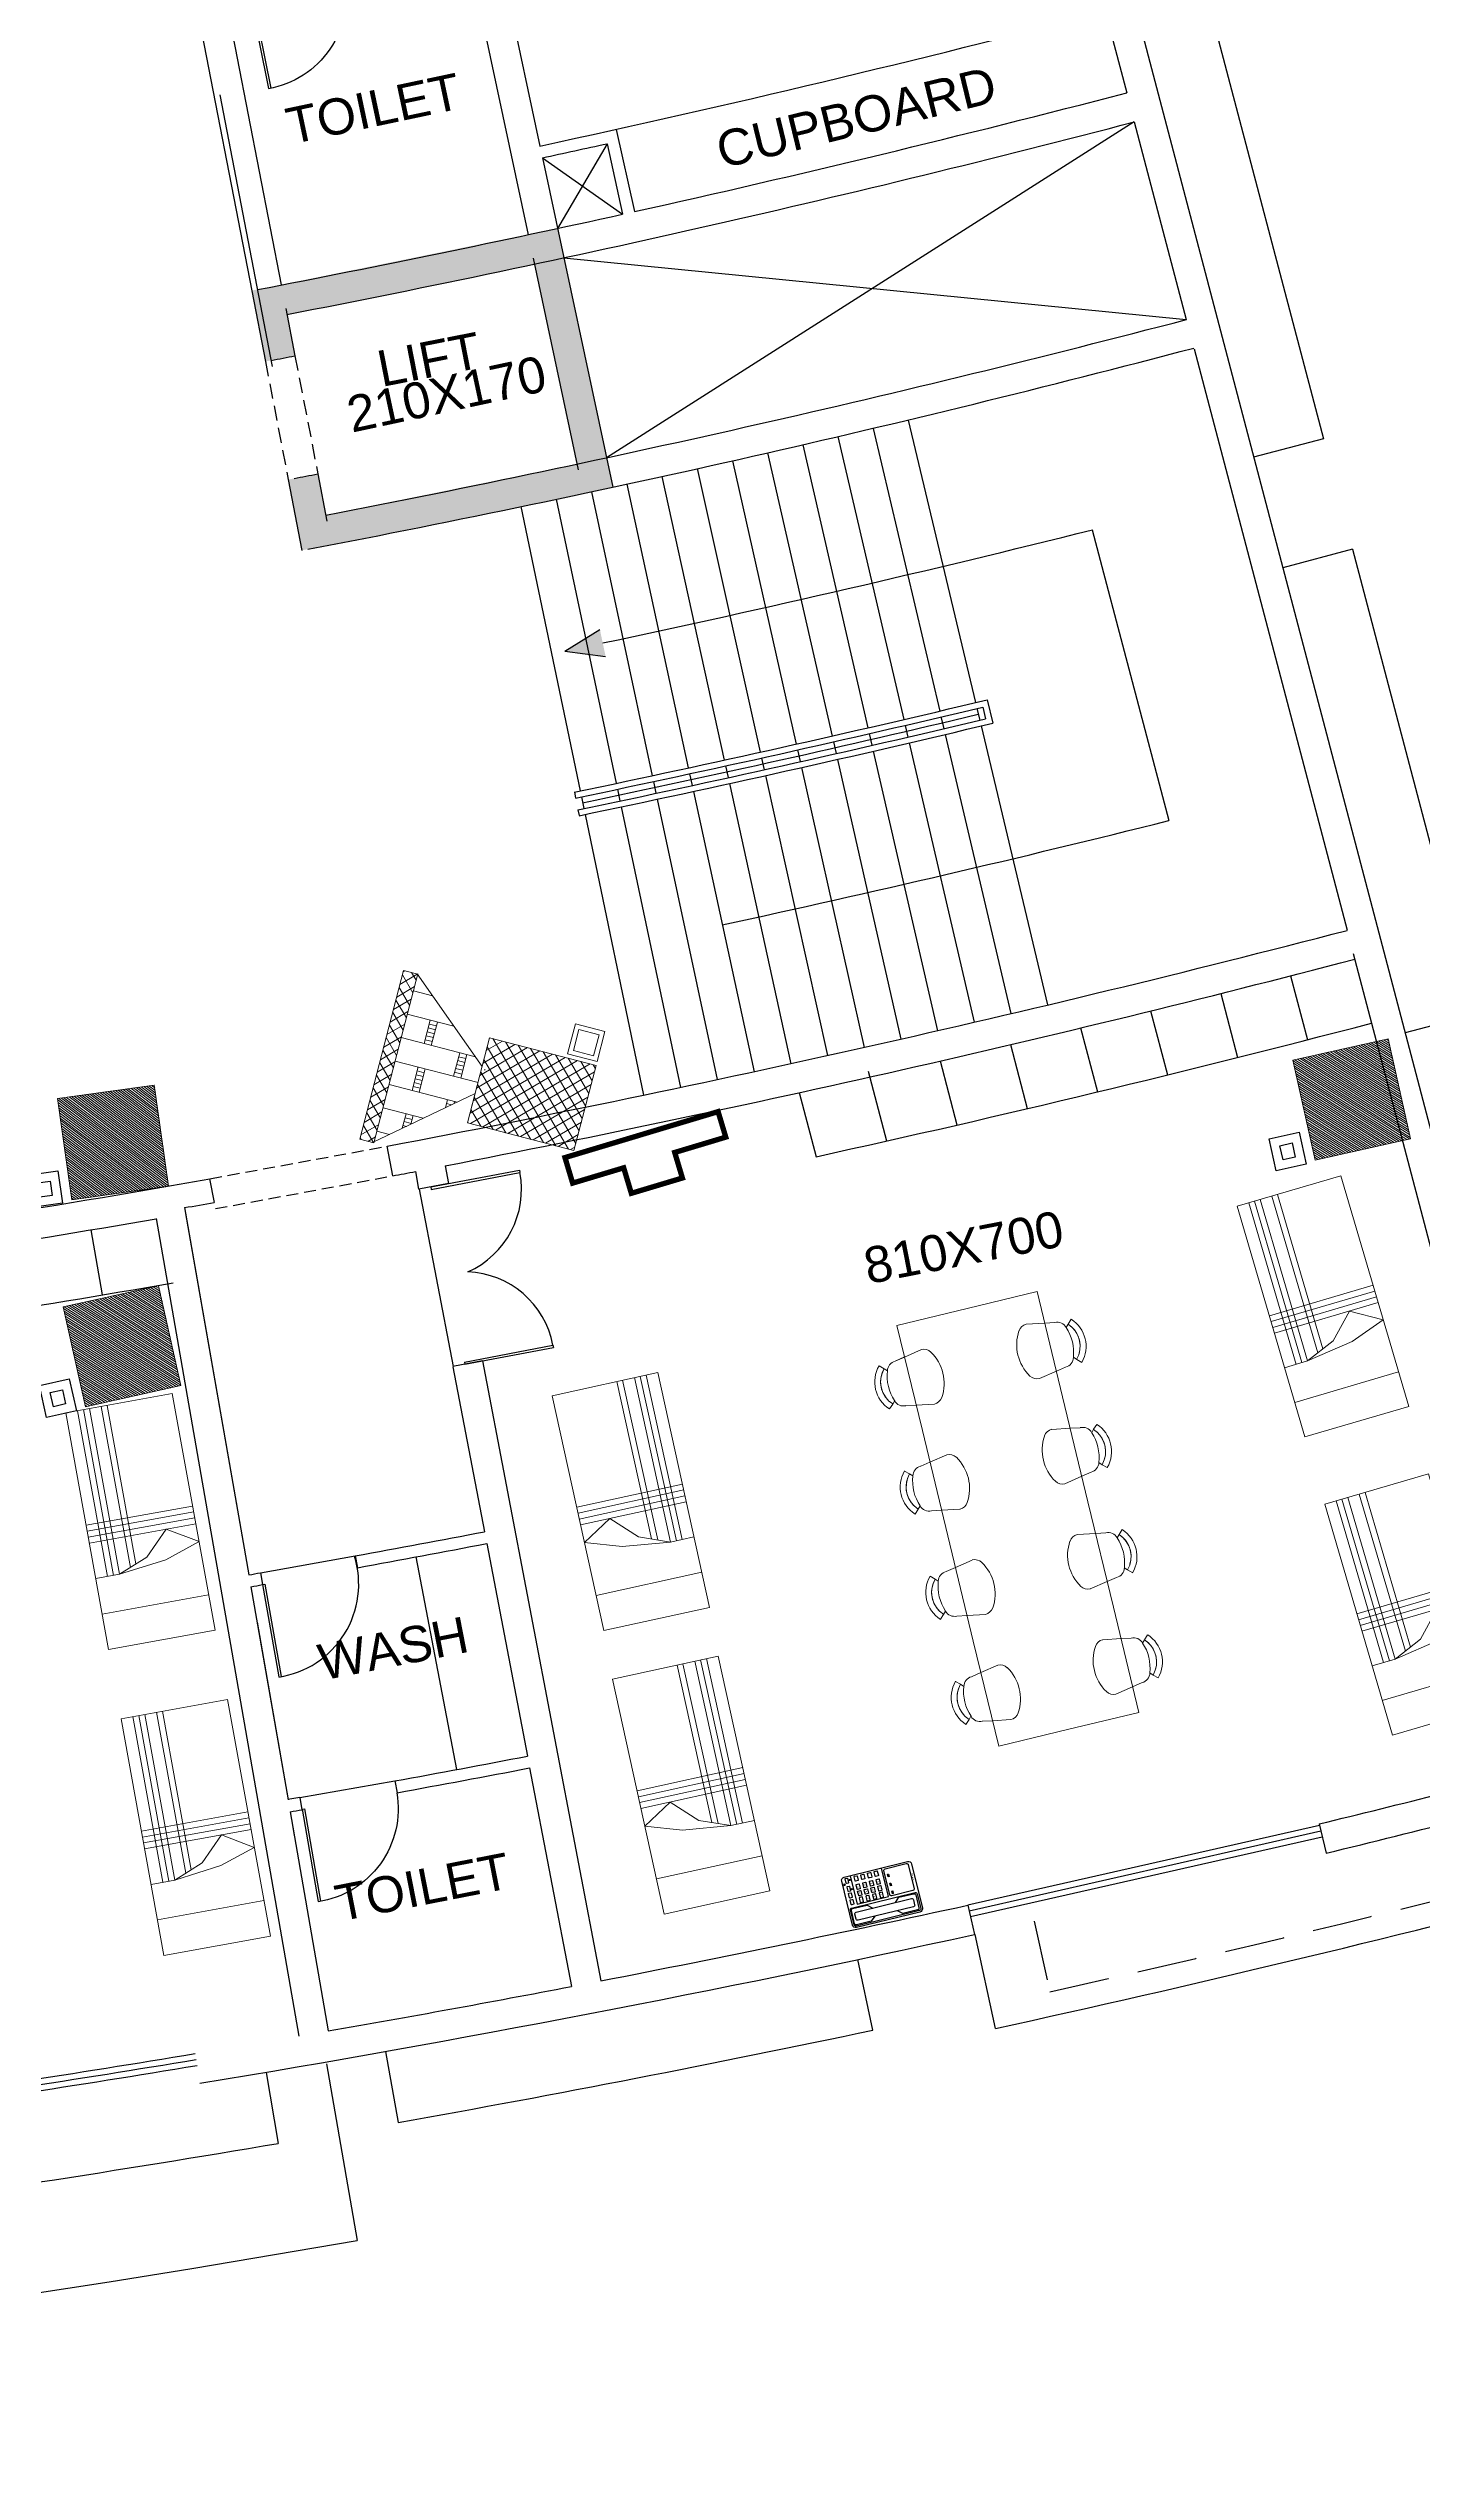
# Model space of a CAD drawing. Header units: inches. Extents: x -221585 to 401252, y -284294 to 332380.
# Drawn here: x 166757 to 167900, y 52248 to 54263 of the extents above; entities that cross this region are included whole.
import ezdxf
from ezdxf.enums import TextEntityAlignment as Align

# ---------------------------------------------------------------- set-up
doc = ezdxf.new("R2010")
doc.units = ezdxf.units.IN
doc.header["$MEASUREMENT"] = 0
doc.linetypes.add('HIDDEN', pattern=[0.375, 0.25, -0.125])
doc.linetypes.add('HIDDEN2', pattern=[0.1875, 0.125, -0.0625])
for name, color, linetype, lineweight in [('A-SEC-TXT', 3, 'Continuous', 0), ('A-WALL', 1, 'Continuous', 9), ('FURN', 56, 'Continuous', 0), ('text', 72, 'HIDDEN2', 5), ('Wall mount speaker', 2, 'Continuous', 0)]:
    doc.layers.add(name, color=color, linetype=linetype, lineweight=lineweight)
for name, color, linetype in [('A-TEXT', 3, 'Continuous'), ('AC-GRND-PATT', 251, 'Continuous'), ('ELV points', 7, 'Continuous'), ('Power', 7, 'Continuous'), ('TEL', 6, 'Continuous')]:
    doc.layers.add(name, color=color, linetype=linetype)
doc.styles.add('DIM', font='arial.ttf')
doc.styles.get("Standard").update_dxf_attribs({"font": 'arial.ttf'})
pattern_1 = [(135, (-206628.523, -439172.145), (31.0767903, 31.0767903), []), (45, (-206628.523, -439172.145), (31.0767903, -31.0767903), [])]

# ---------------------------------------------------------------- blocks, each defined once
blk = doc.blocks.new('d2')
at = {"color": 1, "ltscale": 8}
for p, q in [((-332.772, -186.458, 9945.752), (-332.753, -186.454, 9945.752)), ((-332.628, -187.194, 9945.752), (-332.772, -186.458, 9945.752)), ((-332.609, -187.19, 9945.752), (-332.753, -186.454, 9945.752)), ((-332.753, -186.454, 9945.752), (-332.753, -186.454, 9945.732)), ((-332.753, -186.454, 9945.732), (-332.753, -186.454, 9945.732)), ((-334.226, -186.743, 9945.752), (-334.206, -186.739, 9945.752)), ((-334.082, -187.479, 9945.752), (-334.226, -186.743, 9945.752)), ((-334.062, -187.475, 9945.752), (-334.206, -186.739, 9945.752)), ((-334.063, -187.577, 9945.752), (-332.589, -187.288, 9945.752)), ((-332.628, -187.194, 9945.752), (-332.609, -187.19, 9945.752)), ((-334.082, -187.479, 9945.752), (-334.062, -187.475, 9945.752))]:
    blk.add_line(p, q, dxfattribs=at)
for centre, start, end in [((-332.628, -187.194, 9945.752), 101.092, 178.0402), ((-334.062, -187.475, 9945.752), 24.1438, 101.092)]:
    blk.add_arc(centre, 0.75, start, end, dxfattribs=at)
blk = doc.blocks.new('FREGTET')
at = {"layer": 'FURN', "color": 8}
for p, q in [((-154.994, 109.041, -2766.571), (-155.133, 108.458, -2766.571)), ((-154.118, 108.833, -2766.571), (-154.994, 109.041, -2766.571)), ((-154.698, 109.057, -2766.571), (-154.732, 108.979, -2766.571)), ((-154.698, 109.057, -2766.571), (-154.732, 108.979, -2766.571)), ((-154.66, 109.191, -2766.571), (-154.635, 109.149, -2766.571)), ((-154.66, 109.191, -2766.571), (-154.635, 109.149, -2766.571)), ((-154.617, 109.122, -2766.571), (-154.635, 109.149, -2766.571)), ((-154.617, 109.122, -2766.571), (-154.635, 109.149, -2766.571)), ((-154.369, 109.063, -2766.571), (-154.341, 109.079, -2766.571)), ((-154.369, 109.063, -2766.571), (-154.341, 109.079, -2766.571)), ((-154.3, 109.105, -2766.571), (-154.341, 109.079, -2766.571)), ((-154.3, 109.105, -2766.571), (-154.341, 109.079, -2766.571)), ((-154.732, 108.979, -2766.571), (-154.793, 108.838, -2766.571)), ((-154.34, 108.731, -2766.571), (-154.331, 108.884, -2766.571)), ((-154.331, 108.884, -2766.571), (-154.327, 108.968, -2766.571)), ((-154.331, 108.884, -2766.571), (-154.327, 108.968, -2766.571)), ((-153.243, 108.625, -2766.571), (-154.118, 108.833, -2766.571)), ((-153.822, 108.848, -2766.571), (-153.856, 108.771, -2766.571)), ((-153.822, 108.848, -2766.571), (-153.856, 108.771, -2766.571)), ((-153.784, 108.982, -2766.571), (-153.76, 108.941, -2766.571)), ((-153.784, 108.982, -2766.571), (-153.76, 108.941, -2766.571)), ((-153.742, 108.914, -2766.571), (-153.76, 108.941, -2766.571)), ((-153.742, 108.914, -2766.571), (-153.76, 108.941, -2766.571)), ((-153.493, 108.854, -2766.571), (-153.465, 108.871, -2766.571)), ((-153.493, 108.854, -2766.571), (-153.465, 108.871, -2766.571)), ((-153.425, 108.897, -2766.571), (-153.465, 108.871, -2766.571)), ((-153.425, 108.897, -2766.571), (-153.465, 108.871, -2766.571)), ((-153.856, 108.771, -2766.571), (-153.917, 108.63, -2766.571)), ((-153.464, 108.523, -2766.571), (-153.456, 108.676, -2766.571)), ((-153.456, 108.676, -2766.571), (-153.451, 108.76, -2766.571)), ((-153.456, 108.676, -2766.571), (-153.451, 108.76, -2766.571)), ((-152.367, 108.417, -2766.571), (-153.243, 108.625, -2766.571)), ((-152.946, 108.64, -2766.571), (-152.98, 108.563, -2766.571)), ((-152.946, 108.64, -2766.571), (-152.98, 108.563, -2766.571)), ((-152.908, 108.774, -2766.571), (-152.884, 108.732, -2766.571)), ((-152.908, 108.774, -2766.571), (-152.884, 108.732, -2766.571)), ((-152.866, 108.705, -2766.571), (-152.884, 108.732, -2766.571)), ((-152.866, 108.705, -2766.571), (-152.884, 108.732, -2766.571)), ((-152.618, 108.646, -2766.571), (-152.59, 108.663, -2766.571)), ((-152.618, 108.646, -2766.571), (-152.59, 108.663, -2766.571)), ((-152.549, 108.689, -2766.571), (-152.59, 108.663, -2766.571)), ((-152.549, 108.689, -2766.571), (-152.59, 108.663, -2766.571)), ((-155.271, 107.874, -2766.571), (-155.133, 108.458, -2766.571)), ((-152.98, 108.563, -2766.571), (-153.042, 108.422, -2766.571)), ((-152.589, 108.314, -2766.571), (-152.58, 108.468, -2766.571)), ((-152.58, 108.468, -2766.571), (-152.576, 108.552, -2766.571)), ((-152.58, 108.468, -2766.571), (-152.576, 108.552, -2766.571)), ((-151.491, 108.209, -2766.571), (-152.367, 108.417, -2766.571)), ((-152.071, 108.432, -2766.571), (-152.105, 108.355, -2766.571)), ((-152.071, 108.432, -2766.571), (-152.105, 108.354, -2766.571)), ((-152.033, 108.566, -2766.571), (-152.008, 108.524, -2766.571)), ((-152.033, 108.566, -2766.571), (-152.008, 108.524, -2766.571)), ((-151.991, 108.497, -2766.571), (-152.008, 108.524, -2766.571)), ((-151.991, 108.497, -2766.571), (-152.008, 108.524, -2766.571)), ((-151.742, 108.438, -2766.571), (-151.714, 108.454, -2766.571)), ((-151.742, 108.438, -2766.571), (-151.714, 108.454, -2766.571)), ((-151.674, 108.481, -2766.571), (-151.714, 108.454, -2766.571)), ((-151.674, 108.481, -2766.571), (-151.714, 108.454, -2766.571)), ((-152.105, 108.355, -2766.571), (-152.166, 108.214, -2766.571)), ((-151.713, 108.106, -2766.571), (-151.705, 108.259, -2766.571)), ((-151.705, 108.259, -2766.571), (-151.7, 108.344, -2766.571)), ((-151.705, 108.259, -2766.571), (-151.7, 108.344, -2766.571)), ((-151.63, 107.625, -2766.571), (-151.491, 108.209, -2766.571)), ((-154.396, 107.666, -2766.571), (-155.271, 107.874, -2766.571)), ((-155.014, 107.727, -2766.571), (-155.009, 107.812, -2766.571)), ((-155.014, 107.727, -2766.571), (-155.009, 107.811, -2766.571)), ((-155.009, 107.811, -2766.571), (-155.001, 107.965, -2766.571)), ((-154.547, 107.857, -2766.571), (-154.609, 107.716, -2766.571)), ((-155.04, 107.59, -2766.571), (-154.999, 107.617, -2766.571)), ((-155.04, 107.59, -2766.571), (-154.999, 107.617, -2766.571)), ((-154.971, 107.633, -2766.571), (-154.999, 107.617, -2766.571)), ((-154.971, 107.633, -2766.571), (-154.999, 107.617, -2766.571)), ((-154.609, 107.716, -2766.571), (-154.643, 107.639, -2766.571)), ((-154.609, 107.716, -2766.571), (-154.643, 107.639, -2766.571)), ((-153.52, 107.458, -2766.571), (-154.396, 107.666, -2766.571)), ((-154.138, 107.519, -2766.571), (-154.133, 107.603, -2766.571)), ((-154.138, 107.519, -2766.571), (-154.133, 107.603, -2766.571)), ((-154.133, 107.603, -2766.571), (-154.125, 107.756, -2766.571)), ((-153.672, 107.649, -2766.571), (-153.733, 107.508, -2766.571)), ((-151.63, 107.625, -2766.571), (-151.769, 107.041, -2766.571)), ((-154.723, 107.574, -2766.571), (-154.705, 107.547, -2766.571)), ((-154.723, 107.574, -2766.571), (-154.705, 107.547, -2766.571)), ((-154.681, 107.505, -2766.571), (-154.705, 107.547, -2766.571)), ((-154.681, 107.505, -2766.571), (-154.705, 107.547, -2766.571)), ((-154.164, 107.382, -2766.571), (-154.124, 107.408, -2766.571)), ((-154.164, 107.382, -2766.571), (-154.124, 107.408, -2766.571)), ((-154.096, 107.425, -2766.571), (-154.124, 107.408, -2766.571)), ((-154.096, 107.425, -2766.571), (-154.124, 107.408, -2766.571)), ((-153.733, 107.508, -2766.571), (-153.767, 107.431, -2766.571)), ((-153.733, 107.508, -2766.571), (-153.767, 107.431, -2766.571)), ((-152.645, 107.249, -2766.571), (-153.52, 107.458, -2766.571)), ((-153.262, 107.311, -2766.571), (-153.258, 107.395, -2766.571)), ((-153.262, 107.311, -2766.571), (-153.258, 107.395, -2766.571)), ((-153.258, 107.395, -2766.571), (-153.249, 107.548, -2766.571)), ((-152.796, 107.441, -2766.571), (-152.858, 107.3, -2766.571)), ((-153.847, 107.366, -2766.571), (-153.83, 107.338, -2766.571)), ((-153.847, 107.366, -2766.571), (-153.83, 107.338, -2766.571)), ((-153.805, 107.297, -2766.571), (-153.83, 107.338, -2766.571)), ((-153.805, 107.297, -2766.571), (-153.83, 107.338, -2766.571)), ((-153.289, 107.174, -2766.571), (-153.248, 107.2, -2766.571)), ((-153.289, 107.174, -2766.571), (-153.248, 107.2, -2766.571)), ((-153.22, 107.216, -2766.571), (-153.248, 107.2, -2766.571)), ((-153.22, 107.216, -2766.571), (-153.248, 107.2, -2766.571)), ((-152.858, 107.3, -2766.571), (-152.892, 107.223, -2766.571)), ((-152.858, 107.3, -2766.571), (-152.892, 107.223, -2766.571)), ((-151.769, 107.041, -2766.571), (-152.645, 107.249, -2766.571)), ((-152.382, 107.187, -2766.571), (-152.374, 107.34, -2766.571)), ((-151.921, 107.233, -2766.571), (-151.982, 107.092, -2766.571)), ((-152.972, 107.157, -2766.571), (-152.954, 107.13, -2766.571)), ((-152.972, 107.157, -2766.571), (-152.954, 107.13, -2766.571)), ((-152.93, 107.089, -2766.571), (-152.954, 107.13, -2766.571)), ((-152.93, 107.089, -2766.571), (-152.954, 107.13, -2766.571)), ((-152.413, 106.966, -2766.571), (-152.373, 106.992, -2766.571)), ((-152.413, 106.966, -2766.571), (-152.373, 106.992, -2766.571)), ((-152.387, 107.103, -2766.571), (-152.382, 107.187, -2766.571)), ((-152.387, 107.103, -2766.571), (-152.382, 107.187, -2766.571)), ((-152.345, 107.008, -2766.571), (-152.373, 106.992, -2766.571)), ((-152.345, 107.008, -2766.571), (-152.373, 106.992, -2766.571)), ((-151.982, 107.092, -2766.571), (-152.016, 107.014, -2766.571)), ((-151.982, 107.092, -2766.571), (-152.016, 107.014, -2766.571)), ((-152.096, 106.949, -2766.571), (-152.078, 106.922, -2766.571)), ((-152.096, 106.949, -2766.571), (-152.078, 106.922, -2766.571)), ((-152.054, 106.88, -2766.571), (-152.078, 106.922, -2766.571)), ((-152.054, 106.88, -2766.571), (-152.078, 106.922, -2766.571))]:
    blk.add_line(p, q, dxfattribs=at)
for centre, radius, start, end in [((-154.525, 108.959, -2766.571), 0.268, 33.0269, 120.2325), ((-154.525, 108.959, -2766.571), 0.268, 33.0269, 120.2325), ((-154.615, 109.037, -2766.571), 0.0847, 91.5148, 166.6297), ((-154.615, 109.037, -2766.571), 0.0847, 91.5148, 166.6297), ((-154.525, 108.959, -2766.571), 0.219, 33.0269, 120.2325), ((-154.525, 108.959, -2766.571), 0.219, 46.2775, 120.2325), ((-154.576, 108.746, -2766.571), 0.378, 56.8909, 96.3685), ((-154.576, 108.746, -2766.571), 0.378, 56.8909, 96.3685), ((-154.409, 108.988, -2766.571), 0.0847, 346.6297, 61.7447), ((-154.409, 108.988, -2766.571), 0.0847, 346.6297, 61.7447), ((-153.649, 108.751, -2766.571), 0.268, 33.0269, 120.2325), ((-153.649, 108.751, -2766.571), 0.268, 33.0269, 120.2325), ((-154.711, 108.819, -2766.571), 0.0847, 166.6297, 224.3988), ((-154.711, 108.819, -2766.571), 0.0847, 166.6297, 224.3988), ((-153.74, 108.829, -2766.571), 0.0847, 91.5148, 166.6297), ((-153.74, 108.829, -2766.571), 0.0847, 91.5148, 166.6297), ((-153.649, 108.751, -2766.571), 0.219, 33.0269, 120.2325), ((-153.649, 108.751, -2766.571), 0.219, 46.2775, 120.2325), ((-153.7, 108.538, -2766.571), 0.378, 56.8909, 96.3685), ((-153.7, 108.538, -2766.571), 0.378, 56.8909, 96.3685), ((-153.534, 108.78, -2766.571), 0.0847, 346.6297, 61.7447), ((-153.534, 108.78, -2766.571), 0.0847, 346.6297, 61.7447), ((-152.774, 108.543, -2766.571), 0.268, 33.0269, 120.2325), ((-152.774, 108.543, -2766.571), 0.268, 33.0269, 120.2325), ((-154.512, 109.013, -2766.571), 0.363, 224.3988, 288.8607), ((-154.512, 109.013, -2766.571), 0.363, 224.3988, 288.8607), ((-154.422, 108.75, -2766.571), 0.0847, 288.8607, 346.6297), ((-154.422, 108.75, -2766.571), 0.0847, 288.8607, 346.6297), ((-153.835, 108.611, -2766.571), 0.0847, 166.6297, 224.3988), ((-153.835, 108.611, -2766.571), 0.0847, 166.6297, 224.3988), ((-152.864, 108.621, -2766.571), 0.0847, 91.5148, 166.6297), ((-152.864, 108.621, -2766.571), 0.0847, 91.5148, 166.6297), ((-152.774, 108.543, -2766.571), 0.219, 33.0269, 120.2325), ((-152.774, 108.543, -2766.571), 0.219, 46.2775, 120.2325), ((-152.824, 108.33, -2766.571), 0.378, 56.8909, 96.3685), ((-152.824, 108.33, -2766.571), 0.378, 56.8909, 96.3685), ((-152.658, 108.572, -2766.571), 0.0847, 346.6297, 61.7447), ((-152.658, 108.572, -2766.571), 0.0847, 346.6297, 61.7447), ((-153.636, 108.805, -2766.571), 0.363, 224.3988, 288.8607), ((-153.636, 108.805, -2766.571), 0.363, 224.3988, 288.8607), ((-153.547, 108.542, -2766.571), 0.0847, 288.8607, 346.6297), ((-153.547, 108.542, -2766.571), 0.0847, 288.8607, 346.6297), ((-152.959, 108.403, -2766.571), 0.0847, 166.6297, 224.3988), ((-152.959, 108.403, -2766.571), 0.0847, 166.6297, 224.3988), ((-151.988, 108.413, -2766.571), 0.0847, 91.5148, 166.6297), ((-151.988, 108.413, -2766.571), 0.0847, 91.5148, 166.6297), ((-151.898, 108.335, -2766.571), 0.268, 33.0269, 120.2325), ((-151.898, 108.335, -2766.571), 0.268, 33.0269, 120.2325), ((-151.898, 108.335, -2766.571), 0.219, 33.0269, 120.2325), ((-151.898, 108.335, -2766.571), 0.219, 46.2775, 120.2325), ((-151.949, 108.122, -2766.571), 0.378, 56.8909, 96.3685), ((-151.949, 108.122, -2766.571), 0.378, 56.8909, 96.3685), ((-151.782, 108.364, -2766.571), 0.0847, 346.6297, 61.7447), ((-151.782, 108.364, -2766.571), 0.0847, 346.6297, 61.7447), ((-152.761, 108.597, -2766.571), 0.363, 224.3988, 288.8607), ((-152.761, 108.597, -2766.571), 0.363, 224.3988, 288.8607), ((-152.671, 108.334, -2766.571), 0.0847, 288.8607, 346.6297), ((-152.671, 108.334, -2766.571), 0.0847, 288.8607, 346.6297), ((-152.084, 108.194, -2766.571), 0.0847, 166.6297, 224.3988), ((-152.084, 108.194, -2766.571), 0.0847, 166.6297, 224.3988), ((-154.918, 107.945, -2766.571), 0.0847, 108.8607, 166.6297), ((-154.918, 107.945, -2766.571), 0.0847, 108.8607, 166.6297), ((-154.828, 107.682, -2766.571), 0.363, 44.3988, 108.8607), ((-154.828, 107.682, -2766.571), 0.363, 44.3988, 108.8607), ((-151.885, 108.389, -2766.571), 0.363, 224.3988, 288.8607), ((-151.885, 108.389, -2766.571), 0.363, 224.3988, 288.8607), ((-151.795, 108.126, -2766.571), 0.0847, 288.8607, 346.6297), ((-151.795, 108.126, -2766.571), 0.0847, 288.8607, 346.6297), ((-154.63, 107.876, -2766.571), 0.0847, 346.6297, 44.3988), ((-154.63, 107.876, -2766.571), 0.0847, 346.6297, 44.3988), ((-154.043, 107.737, -2766.571), 0.0847, 108.8607, 166.6297), ((-154.043, 107.737, -2766.571), 0.0847, 108.8607, 166.6297), ((-153.953, 107.474, -2766.571), 0.363, 44.3988, 108.8607), ((-153.953, 107.474, -2766.571), 0.363, 44.3988, 108.8607), ((-154.931, 107.707, -2766.571), 0.0847, 166.6297, 241.7447), ((-154.931, 107.707, -2766.571), 0.0847, 166.6297, 241.7447), ((-154.816, 107.736, -2766.571), 0.219, 213.0269, 300.2325), ((-154.816, 107.736, -2766.571), 0.219, 213.0269, 286.9819), ((-154.765, 107.949, -2766.571), 0.378, 236.8909, 276.3685), ((-154.765, 107.949, -2766.571), 0.378, 236.8909, 276.3685), ((-154.725, 107.658, -2766.571), 0.0847, 271.5148, 346.6297), ((-154.725, 107.658, -2766.571), 0.0847, 271.5148, 346.6297), ((-153.754, 107.668, -2766.571), 0.0847, 346.6297, 44.3988), ((-153.754, 107.668, -2766.571), 0.0847, 346.6297, 44.3988), ((-153.167, 107.529, -2766.571), 0.0847, 108.8607, 166.6297), ((-153.167, 107.529, -2766.571), 0.0847, 108.8607, 166.6297), ((-153.077, 107.266, -2766.571), 0.363, 44.3988, 108.8607), ((-153.077, 107.266, -2766.571), 0.363, 44.3988, 108.8607), ((-154.816, 107.736, -2766.571), 0.268, 213.0269, 300.2325), ((-154.816, 107.736, -2766.571), 0.268, 213.0269, 300.2325), ((-154.056, 107.499, -2766.571), 0.0847, 166.6297, 241.7447), ((-154.056, 107.499, -2766.571), 0.0847, 166.6297, 241.7447), ((-153.94, 107.528, -2766.571), 0.219, 213.0269, 300.2325), ((-153.94, 107.528, -2766.571), 0.219, 213.0269, 286.9819), ((-153.889, 107.741, -2766.571), 0.378, 236.8909, 276.3685), ((-153.889, 107.741, -2766.571), 0.378, 236.8909, 276.3685), ((-153.85, 107.45, -2766.571), 0.0847, 271.5148, 346.6297), ((-153.85, 107.45, -2766.571), 0.0847, 271.5148, 346.6297), ((-152.879, 107.46, -2766.571), 0.0847, 346.6297, 44.3988), ((-152.879, 107.46, -2766.571), 0.0847, 346.6297, 44.3988), ((-152.291, 107.321, -2766.571), 0.0847, 108.8607, 166.6297), ((-152.291, 107.321, -2766.571), 0.0847, 108.8607, 166.6297), ((-152.202, 107.058, -2766.571), 0.363, 44.3988, 108.8607), ((-152.202, 107.058, -2766.571), 0.363, 44.3988, 108.8607), ((-153.94, 107.528, -2766.571), 0.268, 213.0269, 300.2325), ((-153.94, 107.528, -2766.571), 0.268, 213.0269, 300.2325), ((-153.18, 107.291, -2766.571), 0.0847, 166.6297, 241.7447), ((-153.18, 107.291, -2766.571), 0.0847, 166.6297, 241.7447), ((-153.064, 107.32, -2766.571), 0.219, 213.0269, 300.2325), ((-153.064, 107.32, -2766.571), 0.219, 213.0269, 286.9819), ((-153.014, 107.533, -2766.571), 0.378, 236.8909, 276.3685), ((-153.014, 107.533, -2766.571), 0.378, 236.8909, 276.3685), ((-152.974, 107.242, -2766.571), 0.0847, 271.5148, 346.6297), ((-152.974, 107.242, -2766.571), 0.0847, 271.5148, 346.6297), ((-152.003, 107.252, -2766.571), 0.0847, 346.6297, 44.3988), ((-152.003, 107.252, -2766.571), 0.0847, 346.6297, 44.3988), ((-153.064, 107.32, -2766.571), 0.268, 213.0269, 300.2325), ((-153.064, 107.32, -2766.571), 0.268, 213.0269, 300.2325), ((-152.304, 107.083, -2766.571), 0.0847, 166.6297, 241.7447), ((-152.304, 107.083, -2766.571), 0.0847, 166.6297, 241.7447), ((-152.189, 107.112, -2766.571), 0.219, 213.0269, 300.2325), ((-152.189, 107.112, -2766.571), 0.219, 213.0269, 286.9819), ((-152.138, 107.325, -2766.571), 0.378, 236.8909, 276.3685), ((-152.138, 107.325, -2766.571), 0.378, 236.8909, 276.3685), ((-152.098, 107.034, -2766.571), 0.0847, 271.5148, 346.6297), ((-152.098, 107.034, -2766.571), 0.0847, 271.5148, 346.6297), ((-152.189, 107.112, -2766.571), 0.268, 213.0269, 300.2325), ((-152.189, 107.112, -2766.571), 0.268, 213.0269, 300.2325)]:
    blk.add_arc(centre, radius, start, end, dxfattribs=at)
blk = doc.blocks.new('A$C25933C84')
at = {"color": 8, "linetype": 'Continuous'}
for p, q in [((0, 0.9), (2, 0.9)), ((0, 0), (0, 0.9)), ((0.3, 0.9), (0.3, 0)), ((0.6, 0.7), (0.6, 0.9)), ((2, 0.9), (2, 0)), ((0.65, 0.3), (0.6, 0.7)), ((0.7, 0.45), (0.6, 0.7)), ((0.9, 0.25), (0.7, 0.45)), ((0.75, 0), (0.65, 0.3)), ((0.75, 0), (0.9, 0.25)), ((2, 0), (0, 0))]:
    blk.add_line(p, q, dxfattribs=at)
at = {"color": 8}
for p, q in [((0.9, 0), (0.9, 0.9)), ((0.95, 0), (0.95, 0.9)), ((1, 0), (1, 0.9)), ((1.05, 0), (1.05, 0.9)), ((0.6, 0.8), (2, 0.8)), ((0.6, 0.75), (2, 0.75)), ((0.6, 0.7), (2, 0.7)), ((0.64, 0.6), (2, 0.6)), ((0.66, 0.55), (2, 0.55))]:
    blk.add_line(p, q, dxfattribs=at)
blk = doc.blocks.new('FEGREGRE')
at = {"color": 20, "ltscale": 10}
for p, q in [((356717.1, 113921.6, 0.4), (356700.3, 113999.7, 0.4)), ((356615.1, 113920.1, 0.4), (356602.6, 113978.8, 0.4)), ((356209.8, 113902.5, 0.4), (356220.3, 113843.4, 0.4)), ((356110.4, 113885.1, 0.4), (356120.5, 113826, 0.4))]:
    blk.add_line(p, q, dxfattribs=at)
for centre, radius, start, end in [((353970.4, 126473.1, 0.4), 12848.5, 282.34342, 284.575), ((353970.4, 126473.1, 0.4), 12828.5, 280.10083, 281.89721), ((353970.3, 126473.1, 0.4), 12828.5, 277.85338, 279.64858)]:
    blk.add_arc(centre, radius, start, end, dxfattribs=at)
blk = doc.blocks.new('TRTH')
at = {"color": 1, "ltscale": 8}
for p, q in [((-589.839, -68.759), (-589.839, -67.98)), ((-589.819, -68.759), (-589.819, -67.979)), ((-589.839, -68.759), (-589.819, -68.759)), ((-589.839, -68.859), (-589.039, -68.859))]:
    blk.add_line(p, q, dxfattribs=at)
blk.add_arc((-589.819, -68.759), 0.78, 0, 91.4693, dxfattribs=at)
blk = doc.blocks.new('FEFRGR')
at = {"color": 1, "ltscale": 8}
for p, q in [((138643.8, 119828, 0.4), (138722.6, 119842, 0.4)), ((138645.5, 119818.1, 0.4), (138647.5, 119818.4, 0.4)), ((138645.5, 119818.1, 0.4), (138659, 119741.3, 0.4)), ((138647.5, 119818.4, 0.4), (138660.9, 119741.6, 0.4))]:
    blk.add_line(p, q, dxfattribs=at)
blk.add_arc((138647.5, 119818.4, 0.4), 78, 278.4355, 17.5068, dxfattribs=at)
blk = doc.blocks.new('A$C1A3D5E7F')
at = {"color": 1}
for points in [[(6.11, 4.12), (6.11, 0.28, -0.414214), (5.83, 0), (0.28, 0, -0.414214), (0, 0.28), (0, 4.12, -0.414214), (0.28, 4.41), (5.83, 4.41, -0.414214)], [(5.97, 4.12), (5.97, 2.84, -0.414214), (5.83, 2.7), (0.28, 2.7, -0.414214), (0.14, 2.84), (0.14, 4.12, -0.414214), (0.28, 4.27), (5.83, 4.27, -0.414214)], [(2.42, 2.36), (2.42, 0.28, -0.414214), (2.28, 0.14), (0.43, 0.14, -0.414214), (0.29, 0.28), (0.29, 2.36, -0.414214), (0.43, 2.5), (2.28, 2.5, -0.414214)], [(5.69, 3.7), (5.69, 3.27, -0.414214), (5.54, 3.13), (0.71, 3.13, -0.414214), (0.57, 3.27), (0.57, 3.7, -0.414214), (0.71, 3.84), (5.54, 3.84, -0.414214)], [(3.25, 2.03), (3.25, 2.4, 0.414214), (3.23, 2.43), (3, 2.43, 0.414214), (2.97, 2.4), (2.97, 2.03, 0.414214), (3, 2), (3.23, 2, 0.414214)], [(3.84, 2.03), (3.84, 2.4, 0.414214), (3.81, 2.43), (3.58, 2.43, 0.414214), (3.55, 2.4), (3.55, 2.03, 0.414214), (3.58, 2), (3.81, 2, 0.414214)], [(4.42, 2.03), (4.42, 2.4, 0.414214), (4.39, 2.43), (4.16, 2.43, 0.414214), (4.14, 2.4), (4.14, 2.03, 0.414214), (4.16, 2), (4.39, 2, 0.414214)], [(5, 2.03), (5, 2.4, 0.414214), (4.97, 2.43), (4.75, 2.43, 0.414214), (4.72, 2.4), (4.72, 2.03, 0.414214), (4.75, 2), (4.97, 2, 0.414214)], [(5.79, 2.4), (5.79, 2.03, -0.414214), (5.76, 2), (5.6, 2, -0.414214), (5.57, 2.03), (5.57, 2.4, -0.414214), (5.6, 2.43), (5.76, 2.43, -0.414214)], [(3.25, 1.82), (3.25, 1.45, -0.414214), (3.23, 1.43), (3, 1.43, -0.414214), (2.97, 1.45), (2.97, 1.82, -0.414214), (3, 1.85), (3.23, 1.85, -0.414214)], [(3.25, 1.25), (3.25, 0.88, -0.414214), (3.23, 0.85), (3, 0.85, -0.414214), (2.97, 0.88), (2.97, 1.25, -0.414214), (3, 1.28), (3.23, 1.28, -0.414214)], [(3.25, 0.54), (3.25, 0.17, -0.414214), (3.23, 0.14), (3, 0.14, -0.414214), (2.97, 0.17), (2.97, 0.54, -0.414214), (3, 0.57), (3.23, 0.57, -0.414214)], [(3.84, 1.82), (3.84, 1.45, -0.414214), (3.81, 1.43), (3.58, 1.43, -0.414214), (3.55, 1.45), (3.55, 1.82, -0.414214), (3.58, 1.85), (3.81, 1.85, -0.414214)], [(3.84, 1.25), (3.84, 0.88, -0.414214), (3.81, 0.85), (3.58, 0.85, -0.414214), (3.55, 0.88), (3.55, 1.25, -0.414214), (3.58, 1.28), (3.81, 1.28, -0.414214)], [(3.84, 0.54), (3.84, 0.17, -0.414214), (3.81, 0.14), (3.58, 0.14, -0.414214), (3.55, 0.17), (3.55, 0.54, -0.414214), (3.58, 0.57), (3.81, 0.57, -0.414214)], [(4.42, 1.82), (4.42, 1.45, -0.414214), (4.39, 1.43), (4.16, 1.43, -0.414214), (4.14, 1.45), (4.14, 1.82, -0.414214), (4.16, 1.85), (4.39, 1.85, -0.414214)], [(4.42, 1.25), (4.42, 0.88, -0.414214), (4.39, 0.85), (4.16, 0.85, -0.414214), (4.14, 0.88), (4.14, 1.25, -0.414214), (4.16, 1.28), (4.39, 1.28, -0.414214)], [(4.42, 0.54), (4.42, 0.17, -0.414214), (4.39, 0.14), (4.16, 0.14, -0.414214), (4.14, 0.17), (4.14, 0.54, -0.414214), (4.16, 0.57), (4.39, 0.57, -0.414214)], [(5, 1.82), (5, 1.45, -0.414214), (4.97, 1.43), (4.75, 1.43, -0.414214), (4.72, 1.45), (4.72, 1.82, -0.414214), (4.75, 1.85), (4.97, 1.85, -0.414214)], [(5, 1.25), (5, 0.88, -0.414214), (4.97, 0.85), (4.75, 0.85, -0.414214), (4.72, 0.88), (4.72, 1.25, -0.414214), (4.75, 1.28), (4.97, 1.28, -0.414214)], [(5, 0.54), (5, 0.17, -0.414214), (4.97, 0.14), (4.75, 0.14, -0.414214), (4.72, 0.17), (4.72, 0.54, -0.414214), (4.75, 0.57), (4.97, 0.57, -0.414214)], [(5.79, 1.82), (5.79, 1.45, -0.414214), (5.76, 1.43), (5.6, 1.43, -0.414214), (5.57, 1.45), (5.57, 1.82, -0.414214), (5.6, 1.85), (5.76, 1.85, -0.414214)], [(5.79, 1.25), (5.79, 0.88, -0.414214), (5.76, 0.85), (5.6, 0.85, -0.414214), (5.57, 0.88), (5.57, 1.25, -0.414214), (5.6, 1.28), (5.76, 1.28, -0.414214)], [(5.79, 0.54), (5.79, 0.17, -0.414214), (5.76, 0.14), (5.6, 0.14, -0.414214), (5.57, 0.17), (5.57, 0.54, -0.414214), (5.6, 0.57), (5.76, 0.57, -0.414214)]]:
    blk.add_lwpolyline(points, format="xyb", close=True, dxfattribs=at)
for points in [[(2.11, 3.13), (1.71, 2.77), (0.43, 2.77, -0.414214), (0.28, 2.91), (0.28, 4.05, -0.414214), (0.43, 4.19), (1.71, 4.19), (2.11, 3.84)], [(4.07, 3.84), (4.48, 4.19), (5.76, 4.19, -0.414214), (5.9, 4.05), (5.9, 2.91, -0.414214), (5.76, 2.77), (4.48, 2.77), (4.07, 3.13)]]:
    blk.add_lwpolyline(points, format="xyb", dxfattribs=at)
for points in [[(2.18, 2.34), (2.18, 2.12), (2.1, 2.12), (2.1, 2.34)], [(2.18, 1.64), (2.18, 1.43), (2.1, 1.43), (2.1, 1.64)], [(2.18, 0.86), (2.18, 0.64), (2.1, 0.64), (2.1, 0.86)], [(6.02, 0.66), (6.02, 0.68), (5.91, 0.68), (5.91, 0.66)], [(6.02, 0.65), (6.02, 0.63), (5.91, 0.63), (5.91, 0.65)], [(6.02, 0.61), (6.02, 0.6), (5.91, 0.6), (5.91, 0.61)]]:
    blk.add_lwpolyline(points, close=True, dxfattribs=at)
blk.add_lwpolyline([(5.31, 0), (5.31, 2.5), (2.57, 2.5), (2.57, 0)], dxfattribs=at)
for centre in [(5.43, 1.14), (5.43, 0.35)]:
    blk.add_circle(centre, 0.0499, dxfattribs=at)
for s, height, p in [('1', 0.142, (3.15, 2.21)), ('4', 0.142, (3.73, 2.21)), ('7', 0.142, (4.31, 2.21)), ('*', 0.142, (4.9, 2.21)), ('Panasonic', 0.0995, (0.15, 1.36)), ('2', 0.142, (3.15, 1.64)), ('3', 0.142, (3.15, 1.06)), ('5', 0.142, (3.73, 1.64)), ('6', 0.142, (3.73, 1.06)), ('8', 0.142, (4.31, 1.64)), ('9', 0.142, (4.31, 1.06)), ('0', 0.142, (4.9, 1.64)), ('#', 0.142, (4.9, 1.06)), ('MIC', 0.0498, (5.86, 0.64))]:
    blk.add_text(s, height=height, rotation=90, dxfattribs=at).set_placement(p, align=Align.MIDDLE)
blk = doc.blocks.new('A$C54490F4E')
at = {"layer": 'Wall mount speaker', "ltscale": 0.1}
h = blk.add_hatch(dxfattribs=at)
h.set_pattern_fill('ANSI31', color=3, scale=50, style=0)
h.paths.add_polyline_path([(347.4, 331.9), (0, 331.9), (0, 0), (347.4, 0)])
at = {"layer": 'Wall mount speaker', "color": 3, "ltscale": 0.1}
blk.add_lwpolyline([(0, 331.9), (347.4, 331.9), (347.4, 0), (0, 0)], close=True, dxfattribs=at)
blk = doc.blocks.new('A$C1A917D7C')
at = {"layer": 'TEL', "elevation": 0}
for points in [[(0, 956), (227, 956), (227, 744), (0, 744)], [(63, 893), (164, 893), (164, 807), (63, 807)]]:
    blk.add_lwpolyline(points, close=True, dxfattribs=at)
at = {"layer": 'Wall mount speaker', "color": 2, "ltscale": 0.1, "xscale": 2.038325862171721, "yscale": 2.038325862171721, "zscale": 2.038325862171721}
blk.add_blockref('A$C54490F4E', (14, 0), dxfattribs=at)
blk = doc.blocks.new('data')
at = {"layer": 'Power', "color": 3, "const_width": 2}
blk.add_lwpolyline([(58948.65, 155709.82), (58948.65, 155714.82), (58948.65, 155719.82), (58958.65, 155719.82), (58968.65, 155719.82), (58968.65, 155724.82), (58968.65, 155729.82), (58978.65, 155729.82), (58988.65, 155729.82), (58988.65, 155719.82), (59008.65, 155719.82), (59008.65, 155709.82), (58948.65, 155709.82)], dxfattribs=at)
blk = doc.blocks.new('A$C08703A85')
at = {"layer": 'AC-GRND-PATT', "lineweight": -2, "ltscale": 0.1}
h = blk.add_hatch(dxfattribs=at)
h.set_pattern_fill('ANSI37', color=0, scale=351.593746)
h.set_pattern_definition(pattern_1)
h.paths.add_polyline_path([(0, 837), (67, 837), (70, 834), (70, 6), (63, 0), (0, 0)])
h = blk.add_hatch(dxfattribs=at)
h.set_pattern_fill('BRSTONE', color=0, scale=351.593746)
h.set_pattern_definition([(180, (-206628.52, -439172.15), (-7e-13, 116.025936), []), (90, (-206944.96, -439172.15), (175.79687, 116.025936), [116.02594, -116.02594]), (90, (-206909.8, -439172.15), (175.79687, 116.025936), [116.02594, -116.02594]), (180, (-206944.96, -439152.81), (-175.796873, 116.025936), [-316.43437, 35.159375]), (180, (-206944.96, -439133.47), (-175.796873, 116.025936), [-316.43437, 35.159375]), (180, (-206944.96, -439114.13), (-175.796873, 116.025936), [-316.43437, 35.159375]), (180, (-206944.96, -439094.8), (-175.796873, 116.025936), [-316.43437, 35.159375]), (180, (-206944.96, -439075.46), (-175.796873, 116.025936), [-316.43437, 35.159375])])
h.paths.add_polyline_path([(70, 834), (481, 486), (481, 352), (70, 6)])
h = blk.add_hatch(dxfattribs=at)
h.set_pattern_fill('ANSI37', color=0, scale=351.593746)
h.set_pattern_definition(pattern_1)
h.paths.add_polyline_path([(1009, 628), (1009, 206), (481, 206), (481, 417), (481, 628)])
at = {"layer": 'A-WALL', "color": 10, "lineweight": -2, "ltscale": 0.1}
for p, q in [((0, 837), (0, 0)), ((70, 837), (0, 837)), ((481, 486), (67, 837)), ((70, 839), (70, 0)), ((481, 206), (481, 628)), ((481, 628), (1009, 628)), ((1009, 628), (1009, 206)), ((499, 472), (495, 475)), ((481, 352), (63, 0)), ((481, 206), (481, 417)), ((1009, 206), (481, 206))]:
    blk.add_line(p, q, dxfattribs=at)
at = {"layer": 'A-WALL', "color": 10, "linetype": 'ByBlock', "lineweight": -2, "ltscale": 0.1}
blk.add_line((70, 0), (0, 0), dxfattribs=at)
blk = doc.blocks.new('A$C1C8104B6')
at = {"color": 6}
for points in [[(737, 0), (887, 0), (887, 146), (737, 146)], [(760, 23), (864, 23), (864, 123), (760, 123)]]:
    blk.add_lwpolyline(points, close=True, dxfattribs=at)
at = {"layer": 'A-SEC-TXT', "rotation": 270}
blk.add_blockref('A$C08703A85', (90, 1009), dxfattribs=at)

msp = doc.modelspace()

# ---------------------------------------------------------------- hatches: boundary and pattern name
at = {"ltscale": 10}
h = msp.add_hatch(color=4, dxfattribs=at)
h.dxf.hatch_style = 1
edge = h.paths.add_edge_path()
edge.add_line((167160.8, 54083.6), (167196.3, 53917.4))
edge.add_arc((164848.6, 64913.1), 11243.5, 280.9658, 282.05241, ccw=False)
edge.add_line((166987.3, 53874.9), (166980.7, 53909.2))
edge.add_arc((161530.4, 82057.6), 28671.2, 280.90835, 280.95831, ccw=False)
edge.add_line((166956.1, 53904.5), (166967.5, 53845.6))
edge.add_arc((164767.7, 65314.8), 11678.2, 280.85745, 282.15131)
edge.add_line((167226, 53898.2), (167180.1, 54113.3))
edge.add_arc((164767.4, 65316.6), 11460.1, 280.85533, 282.15343, ccw=False)
edge.add_line((166925.7, 54061.5), (166937.1, 54002.6))
edge.add_arc((161559, 81910.4), 28421.2, 280.90778, 280.95818)
edge.add_line((166961.6, 54007.4), (166955, 54041.7))
edge.add_arc((164792.3, 65194.1), 11360.1, 280.97454, 282.03422)
h = msp.add_hatch(color=2, dxfattribs=at)
h.dxf.hatch_style = 1
h.paths.add_polyline_path([(167220.1, 53757.4), (167186.2, 53761.9), (167215.3, 53779.9)])

# ---------------------------------------------------------------- linework, layer by layer
at = {"color": 4, "ltscale": 10}
for p, q in [((167116.5, 54411.6, 0), (167165.5, 54181.8, 0)), ((166867.7, 54361, 0), (166925.7, 54061.5, 0)), ((167105.6, 54342.8, 0), (167155.6, 54108.1, 0)), ((166904.5, 54301.9, 0), (166950.2, 54066.3, 0)), ((166899.1, 54224.3, 0), (166931.4, 54057.4, 0)), ((167221.3, 54183.7, 0), (167234.2, 54125.1, 0)), ((167229, 54195.5, 0), (167244, 54127.3, 0)), ((167167.6, 54172, 0), (167226, 53898.2, 0)), ((167283.8, 54136.2, 0), (167283.8, 54136.2, 0)), ((167159.8, 54088.5, 0), (167197.3, 53912.5, 0)), ((166925.7, 54061.5, 0), (166937.1, 54002.6, 0)), ((166931.4, 54057.4, 0), (166942.8, 53998.5, 0)), ((166954, 54046.7, 0), (166961.6, 54007.4, 0)), ((166956.1, 53904.5, 0), (166967.5, 53845.6, 0)), ((166980.7, 53909.2, 0), (166988.3, 53869.9, 0)), ((167043, 53325.5, 0), (167038.5, 53350.1, 0)), ((166894.6, 53303.2, 0), (166890.9, 53323.1, 0)), ((167064.8, 53314.4, 0.4), (167062.1, 53329.1, 0.4)), ((167089.4, 53319, 0.4), (167064.8, 53314.4, 0.4)), ((167086.5, 53333.9, 0.4), (167089.4, 53319, 0.4)), ((166869.9, 53299.1, 0.4), (166923.2, 52993.7, 0.4)), ((166870.7, 53294.1, 0), (166923.2, 52993.7, 0.4)), ((166846.1, 53289.9, 0), (166964.8, 52610.1, 0.4)), ((167117.6, 53171.6, 0.4), (167093.1, 53166.9, 0.4)), ((167093.1, 53166.8, 0.4), (167119.3, 53029.6, 0.4)), ((167117.6, 53171.6, 0.4), (167216.2, 52656.1, 0.4)), ((167121.2, 53019.7, 0.4), (167155, 52842.9, 0.4)), ((166933, 52995.4, 0), (166934.7, 52985.6, 0)), ((167011.8, 53009.5, 0), (167013.6, 52999.6, 0)), ((166924.9, 52983.8, 0.4), (166955.9, 52806.5, 0.4)), ((166930.1, 52954.3, 0.4), (166955.9, 52806.5, 0.4)), ((167156.9, 52833.1, 0.4), (167191.6, 52651.4, 0)), ((167044.8, 52822.4, 0.4), (167046.6, 52812.5, 0.4)), ((166965.8, 52808.6, 0.4), (166955.8, 52806.8, 0)), ((166957.6, 52796.7, 0.4), (166989.4, 52614.4, 0)), ((166965.7, 52808.6, 0), (166967.5, 52798.4, 0)), ((166959.3, 52786.8, 0.4), (166961, 52777, 0.4)), ((167813.6, 52786.6, 0.8), (167819.5, 52762.3, 0)), ((167521.4, 52719, 0), (167526.9, 52694.6, 0))]:
    msp.add_line(p, q, dxfattribs=at)
at = {"color": 4, "ltscale": 8}
for p, q in [((167605.2, 54409.8, 0.4), (167653.6, 54226.1, 0.4)), ((167629.4, 54416.2, 0.4), (167935, 53255.7, 0.4)), ((167659.9, 54201.9, -58.4), (167703.2, 54037.5, 0.8)), ((167709.6, 54013.3, 0.4), (167836.9, 53529.8, 0.4)), ((167841.9, 53510.5, 0.4), (167910.7, 53249.4, 0.4))]:
    msp.add_line(p, q, dxfattribs=at)
at = {"color": 20, "ltscale": 10}
for p, q in [((167715.4, 54325.1, 0.4), (167817.3, 53938.3, 0.4)), ((167817.3, 53938.3, 0.4), (167759.2, 53923, 0.4)), ((167841.4, 53846.5, 0.4), (167783.4, 53831.2, 0.4)), ((167841.4, 53846.5, 0.4), (167943.3, 53459.7, 0.4)), ((167943.3, 53459.7, 0.4), (167885.3, 53444.4, 0.4))]:
    msp.add_line(p, q, dxfattribs=at)
at = {"color": 2, "ltscale": 10}
for p, q in [((167659.9, 54201.9, -58.4), (167220.7, 53922.6, 0)), ((167221.3, 54183.7, 0), (167180.1, 54113.3, 0)), ((167167.6, 54172, 0), (167234.2, 54125.1, 0)), ((167185.3, 54088.9, 0), (167703.2, 54037.5, 0.8)), ((167625, 53862.7, 0.4), (167688.7, 53621, 0.4)), ((167186.2, 53761.9, 0), (167215.3, 53779.9, 0)), ((167186.2, 53761.9, 0), (167220.1, 53757.4, 0)), ((167537.5, 53721.4, 0), (167542.2, 53701.9, 0)), ((167533.8, 53715.3, 0), (167536.2, 53705.6, 0))]:
    msp.add_line(p, q, dxfattribs=at)
at = {"color": 2, "linetype": 'HIDDEN2', "ltscale": 100}
for p, q in [((166937.1, 54002.6, 0), (166956.1, 53904.5, 0)), ((166961.6, 54007.4, 0), (166980.7, 53909.2, 0))]:
    msp.add_line(p, q, dxfattribs=at)
at = {"color": 2, "ltscale": 8}
for p, q in [((167413.4, 53940.2, 0.4), (167468.2, 53705, 0.4)), ((167442.6, 53947, 0.4), (167498, 53712, 0.4)), ((167471.8, 53954, 0.4), (167527.8, 53719, 0.4)), ((167325.6, 53920.1, 0.4), (167378.6, 53684.5, 0.4)), ((167354.9, 53926.7, 0.4), (167408.5, 53691.2, 0.4)), ((167384.1, 53933.4, 0.4), (167438.3, 53698.1, 0.4)), ((167237.7, 53900.7, 0.4), (167288.8, 53664.7, 0.4)), ((167267, 53907.1, 0.4), (167318.8, 53671.2, 0.4)), ((167296.3, 53913.6, 0.4), (167348.7, 53677.8, 0.4)), ((167149.7, 53882, 0.4), (167198.9, 53645.6, 0.4)), ((167179, 53888.2, 0.4), (167228.9, 53651.9, 0.4)), ((167208.4, 53894.4, 0.4), (167258.9, 53658.2, 0.4)), ((167469.3, 53700.1, 0.4), (167471.6, 53690.4, 0.4)), ((167499.1, 53707.1, 0.4), (167501.4, 53697.4, 0.4)), ((167528.9, 53714.2, 0.4), (167531.3, 53704.5, 0.4)), ((167532.4, 53699.6, 0.4), (167587.7, 53467.6, 0.4)), ((167379.7, 53679.6, 0.4), (167381.9, 53669.9, 0.4)), ((167409.6, 53686.4, 0.4), (167411.8, 53676.6, 0.4)), ((167439.4, 53693.2, 0.4), (167441.7, 53683.5, 0.4)), ((167442.8, 53678.6, 0.4), (167496.3, 53446.2, 0.4)), ((167472.7, 53685.5, 0.4), (167526.8, 53453.2, 0.4)), ((167502.6, 53692.5, 0.4), (167557.3, 53460.4, 0.4)), ((167289.9, 53659.8, 0.4), (167292, 53650, 0.4)), ((167319.9, 53666.3, 0.4), (167322, 53656.6, 0.4)), ((167349.8, 53672.9, 0.4), (167351.9, 53663.2, 0.4)), ((167353, 53658.3, 0.4), (167404.7, 53425.5, 0.4)), ((167383, 53665, 0.4), (167435.3, 53432.3, 0.4)), ((167412.9, 53671.7, 0.4), (167465.8, 53439.2, 0.4)), ((167194.1, 53644.6, 0.4), (167195.1, 53639.7, 0.4)), ((167200, 53640.7, 0.4), (167202, 53630.9, 0.4)), ((167230, 53647, 0.4), (167232, 53637.2, 0.4)), ((167259.9, 53653.4, 0.4), (167262, 53643.6, 0.4)), ((167263.1, 53638.7, 0.4), (167313, 53405.5, 0.4)), ((167293.1, 53645.1, 0.4), (167343.6, 53412, 0.4)), ((167323.1, 53651.7, 0.4), (167374.2, 53418.7, 0.4)), ((167197.1, 53629.9, 0.4), (167198.1, 53625, 0.4)), ((167203, 53626, 0.4), (167251.7, 53392.5, 0.4)), ((167233.1, 53632.3, 0.4), (167282.3, 53399, 0.4))]:
    msp.add_line(p, q, dxfattribs=at)
at = {"color": 253, "ltscale": 8}
for p, q in [((167731.8, 53477.1, 0.4), (167745.8, 53423.9, 0.4)), ((167789.9, 53491.9, 0.4), (167803.9, 53438.7, 0.4)), ((167673.5, 53462.6, 0.4), (167687.6, 53409.4, 0.4)), ((167615.2, 53448.5, 0.4), (167629.2, 53395.3, 0.4)), ((167498.4, 53421, 0.4), (167512.4, 53367.8, 0.4)), ((167556.8, 53434.6, 0.4), (167570.9, 53381.4, 0.4)), ((167438.6, 53412.5, 0.4), (167453.8, 53354.5, 0.4)), ((167381.2, 53394.7, 0.4), (167395.2, 53341.4, 0.4))]:
    msp.add_line(p, q, dxfattribs=at)
at = {"color": 2, "linetype": 'HIDDEN2', "ltscale": 80}
for p, q in [((166890.9, 53323.1, 0), (167038.5, 53350.1, 0)), ((166895.5, 53298.2, 0), (167043, 53325.5, 0))]:
    msp.add_line(p, q, dxfattribs=at)
at = {"color": 8, "ltscale": 10}
msp.add_line((166791.9, 53280.6, 0.4), (166801.4, 53226.5, 0.4), dxfattribs=at)
at = {"color": 252}
msp.add_line((167062.2, 53008.6, 0.4), (167096.1, 52831.7, 0.4), dxfattribs=at)
at = {"color": 1, "ltscale": 8}
for p, q in [((167814, 52785.4, 0), (167521.4, 52719, 0)), ((167815.1, 52780.6, 0), (167522.5, 52714.1, 0)), ((167815.1, 52780.6, 0), (167522.5, 52714.1, 0)), ((167816.3, 52775.7, 0), (167523.6, 52709.3, 0))]:
    msp.add_line(p, q, dxfattribs=at)
at = {"color": 20, "linetype": 'HIDDEN', "ltscale": 200}
msp.add_line((167576.6, 52705.6, 0), (167589.7, 52647, 0), dxfattribs=at)
at = {"color": 1, "ltscale": 10}
msp.add_line((166987.8, 52587.2, 0), (167013.5, 52440.2, 0), dxfattribs=at)
at = {"color": 4, "ltscale": 10}
for centre, radius, start, end in [((164792.3, 65189.3, 0), 11260.4, 282.1665, 284.62644), ((164791.1, 65196.3, 0.8), 11337.5, 282.49501, 284.62436), ((164797.6, 65168, -58.4), 11333.5, 280.9733, 284.62866), ((164326.3, 67317.7, 0), 13449.2, 282.19615, 282.43046), ((164797.6, 65168, 0), 11308.5, 280.87196, 282.44296), ((164797.6, 65168, 0.8), 11503.5, 280.97341, 284.63063), ((164797.6, 65168, 0), 11368.5, 280.8725, 280.9733), ((164895.7, 64699.5, 0.8), 11049.9, 280.83294, 284.75258), ((164797.6, 65168, 0), 11468.5, 280.87294, 280.9733), ((164744.8, 65422.7, -29), 12288.5, 280.75734, 284.57426), ((164797.6, 65168, 29.1), 12053.5, 280.94689, 284.6362), ((164797.6, 65168, 0), 12028.5, 278.04486, 280.02208), ((164797.6, 65168, 0), 12053.5, 280.736, 280.82793), ((164797.6, 65168, 0), 12048.5, 279.90377, 280.02268), ((164791.5, 65209, 0), 12095, 278.04628, 279.78044), ((164797.6, 65168, 0), 12358.5, 280.32091, 280.8281), ((164797.6, 65168, 0), 12368.5, 280.32091, 280.82809), ((164797.6, 65168, 0), 12358.5, 279.90377, 279.95002), ((164797.6, 65168, 0), 12368.5, 279.90377, 279.94998), ((164797.6, 65168, 0), 12548.5, 280.31637, 280.82801), ((164797.6, 65168, 0), 12558.5, 280.31638, 280.82801), ((164797.6, 65168, 0.8), 12743.5, 283.69011, 284.64213), ((164797.6, 65168, 0), 12768.5, 283.69011, 284.75507), ((164797.6, 65168, 0), 12558.5, 279.90377, 279.94977), ((164797.6, 65168, 0.9), 12743.5, 280.94033, 282.34177), ((164797.6, 65168, 0), 12768.5, 279.39819, 282.34248), ((164797.6, 65168, 0), 12743.5, 279.90377, 280.82793)]:
    msp.add_arc(centre, radius, start, end, dxfattribs=at)
at = {"color": 2, "ltscale": 10}
for radius, start, end in [(11653.5, 281.98607, 284.04153), (11903.5, 282.21964, 284.05651)]:
    msp.add_arc((164797.6, 65168, 0), radius, start, end, dxfattribs=at)
at = {"color": 2, "ltscale": 8}
for radius, start, end in [(11770, 281.74789, 283.4613), (11775, 281.7479, 283.43695), (11785, 281.74792, 283.43693), (11790, 281.74793, 283.46122), (11780, 281.77223, 283.41263)]:
    msp.add_arc((164797.6, 65168, 0), radius, start, end, dxfattribs=at)
at = {"color": 253, "ltscale": 10}
msp.add_arc((164797.6, 65168, 0), 12108.5, 282.38787, 284.63617, dxfattribs=at)
at = {"color": 8, "ltscale": 10}
msp.add_arc((164797.6, 65168, 0), 12108.5, 278.10537, 279.80866, dxfattribs=at)
at = {"color": 20, "linetype": 'HIDDEN', "ltscale": 200}
msp.add_arc((164797.6, 65168, 0), 12828.5, 282.57066, 284.35185, dxfattribs=at)
at = {"color": 1, "ltscale": 8}
for centre, radius, start, end in [((164796, 65179, 0), 12754.6, 278.05014, 279.39728), ((164796, 65179, 0), 12759.6, 278.05014, 279.39728), ((164805, 65118.6, 0), 12703.5, 278.04802, 279.40164)]:
    msp.add_arc(centre, radius, start, end, dxfattribs=at)
at = {"color": 20, "ltscale": 10}
msp.add_arc((164798, 65118.1, 0), 12870, 260.08648, 279.91229, dxfattribs=at)

# ---------------------------------------------------------------- block references
at = {"color": 4, "yscale": 100, "zscale": 100}
for p, xscale, rotation in [((226094.2, 59334.7, 0), -99.99999999999517, 191.5069594634383), ((226255, 56171.2, 0.4), -100.0000000000119, 189.9047598216965)]:
    msp.add_blockref('TRTH', p, dxfattribs=dict(at, xscale=xscale, rotation=rotation))
at = {"color": 1, "xscale": 99.99999999999297, "yscale": 99.99999999999297, "zscale": 99.99999999999297, "rotation": 269.7456121792251}
msp.add_blockref('d2', (185674.1, 19825.1, -994574.8), dxfattribs=at)
at = {"extrusion": (-3.14e-14, -6.1e-15, -1), "xscale": -99.99999999999349, "yscale": 100, "zscale": -99.99999999999349, "rotation": 63.01819741965971}
msp.add_blockref('FREGTET', (-164894, 34469.7, -276657.5), dxfattribs=at)
at = {"extrusion": (-3.19e-14, -2.7e-15, -1), "xscale": -100.0000000000029, "yscale": 100, "zscale": -100.0000000000029, "rotation": 69.12656436702945}
msp.add_blockref('FREGTET', (-162012.5, 34666, -276657.1), dxfattribs=at)
at = {"color": 4}
msp.add_blockref('FEFRGR', (28289.2, -66832.5, -0.4), dxfattribs=at)
at = {"color": 1}
msp.add_blockref('FEGREGRE', (-189172.7, -61305.1, -0.4), dxfattribs=at)
at = {"linetype": 'ByBlock', "lineweight": -3, "xscale": 9.799999999999999, "yscale": 9.799999999999999, "zscale": 9.799999999999999, "rotation": 193.7320201336634}
msp.add_blockref('A$C1A3D5E7F', (167474, 52755.9), dxfattribs=at)
at = {"layer": 'A-SEC-TXT', "xscale": 0.17325, "yscale": 0.17325, "zscale": 0.17325, "rotation": 75.45115122361302}
msp.add_blockref('A$C1C8104B6', (167180.9, 53296.9), dxfattribs=at)
at = {"layer": 'A-SEC-TXT', "color": 30, "xscale": 0.12012, "yscale": 0.12012, "zscale": 0.12012}
for p, rotation in [((167890.1, 53354.7, 0.4), 102.5811468991133), ((166856.7, 53315.1), 97.97561513127297), ((166867.1, 53149.5), 102.5811468991133)]:
    msp.add_blockref('A$C1A917D7C', p, dxfattribs=dict(at, rotation=rotation))
at = {"layer": 'ELV points', "xscale": 2.216327740261546, "yscale": 2.216327740261546, "zscale": 2.216327740261546, "rotation": 196.7110917399401}
msp.add_blockref('data', (193212.2, 421475.8), dxfattribs=at)
at = {"layer": 'FURN', "extrusion": (-1.8e-14, -3.4e-15, -1), "xscale": -100.0000000000056, "yscale": 100, "zscale": -100.0000000000056, "rotation": 253.6355424414875}
for p in [(-167888.2, 53133.7, -1.3), (-167961, 52885.8, -1.3)]:
    msp.add_blockref('A$C25933C84', p, dxfattribs=at)
at = {"layer": 'FURN', "extrusion": (1.74e-14, 5.6e-15, -1), "xscale": 99.99999999999541, "yscale": 99.99999999999541, "zscale": -99.99999999999994, "rotation": 77.6023077381054}
for p in [(-167218.6, 52947.3, -1.3), (-167268.8, 52711.5, -0.4)]:
    msp.add_blockref('A$C25933C84', p, dxfattribs=at)
at = {"layer": 'FURN', "extrusion": (-1.83e-14, -1.5e-15, -1), "xscale": -99.99999999999658, "yscale": 100, "zscale": -99.99999999999658, "rotation": 259.7439093888643}
for p in [(-166895.2, 52947.6, 0), (-166941.2, 52693.3, 0)]:
    msp.add_blockref('A$C25933C84', p, dxfattribs=at)

# ---------------------------------------------------------------- texts
at = {"layer": 'A-TEXT'}
for s, rotation, p in [('CUPBOARD', 13.6762, (167428.6, 54205.7, -0.4)), ('LIFT', 11.0715, (167073.1, 54004.4, 0)), ('810X700', 11.0715, (167517.9, 53266.2, 0.8)), ('WASH', 11.0715, (167043.4, 52932.6, -0.4)), ('TOILET', 11.0715, (167067.7, 52734.2, 0.4))]:
    msp.add_text(s, height=30, rotation=rotation, dxfattribs=at).set_placement(p, align=Align.MIDDLE)
at = {"layer": 'text', "lineweight": -2, "ltscale": 2, "char_height": 30, "attachment_point": 7, "style": 'DIM'}
for s, insert, width, rotation in [('{\\C3;TOILET}', (166958.3, 54182.7, -0.4), 355.22, 11.9655), ('{\\C3;210X170}', (167009, 53943, 0.8), 592.79, 12.146)]:
    msp.add_mtext(s, dxfattribs=dict(at, insert=insert, width=width, rotation=rotation))

doc.saveas('drawing.dxf')
